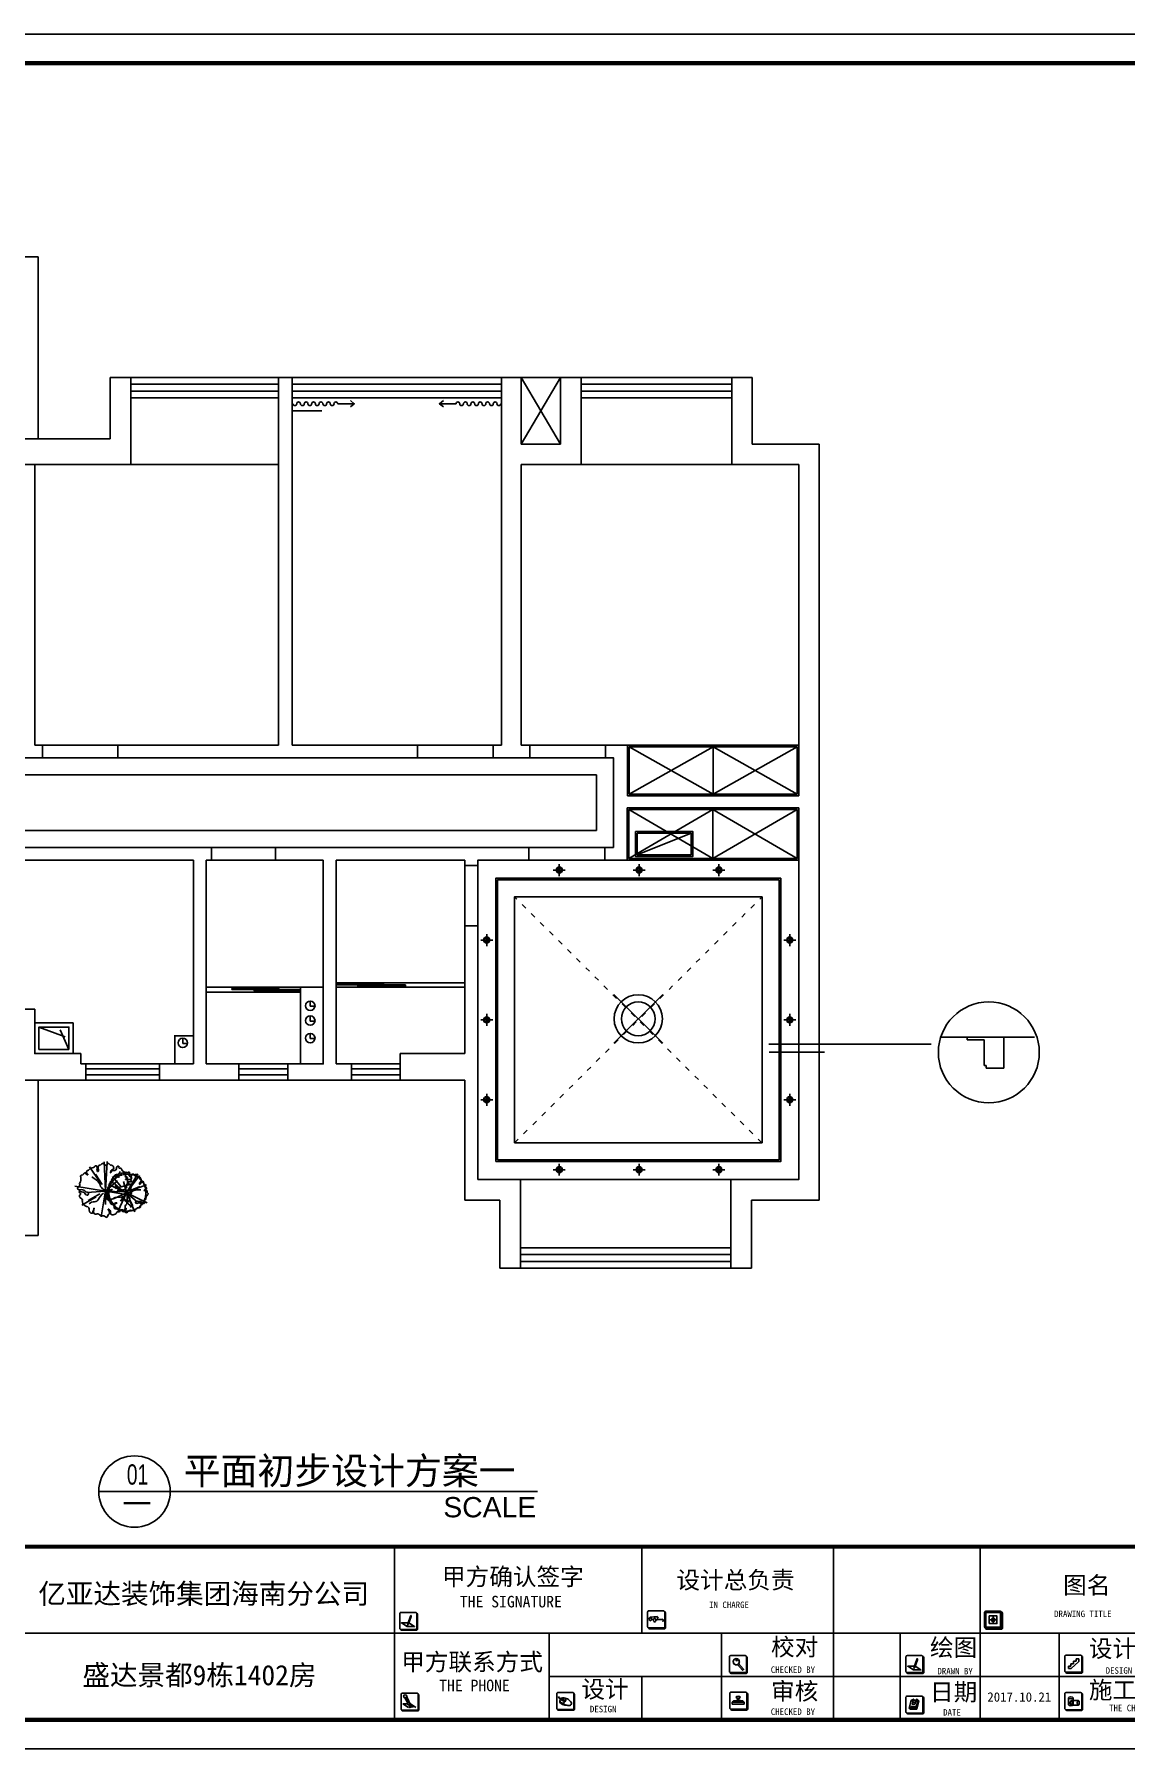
# Model space of a CAD drawing. Header units: millimetres. Extents: x -77055 to 331180, y -861586 to -491011.
# Drawn here: x 181304 to 194089, y -511094 to -491011 of the extents above; entities that cross this region are included whole.
import ezdxf
from ezdxf.enums import TextEntityAlignment as Align

# ---------------------------------------------------------------- set-up
doc = ezdxf.new("R2010")
doc.units = ezdxf.units.MM
doc.linetypes.add('ACAD_ISO03W100', pattern=[30, 12, -18])
doc.linetypes.add('M-HIDDEN', pattern=[1.875, 1.25, -0.625])
for name, color, linetype in [('0-01图框模板说明', 2, 'Continuous'), ('0-02图框细线', 136, 'Continuous'), ('0-170活动家具', 8, 'Continuous'), ('250', 250, 'Continuous'), ('6', 1, 'Continuous'), ('IEM-18Norm', 30, 'Continuous'), ('IFF-PLANTS', 86, 'Continuous'), ('LIGHT', 2, 'Continuous'), ('天花', 2, 'Continuous')]:
    doc.layers.add(name, color=color, linetype=linetype)
doc.styles.add('ar', font='arial.ttf')
doc.styles.get("Standard").update_dxf_attribs({"font": 'simhei.ttf'})
doc.styles.add('黑体', font='simhei.ttf')

# ---------------------------------------------------------------- blocks, each defined once
blk = doc.blocks.new('TREE')
at = {"color": 0, "linetype": 'ByBlock'}
for p, q in [((0, 0), (-426, 453)), ((-14, 124), (-37, 392)), ((-28, 553), (-9, 216)), ((-2, -2), (384, 367)), ((0, 0), (-500, -310)), ((0, 0), (-473, -365)), ((1, -2), (-184, 326)), ((0, 0), (-35, -318)), ((0, 0), (227, 147)), ((0, 0), (381, 26)), ((0, 0), (325, -339)), ((0, 0), (223, -298)), ((-580, -11), (-189, -11)), ((-146, -21), (-393, -29)), ((189, -548), (66, -191))]:
    blk.add_line(p, q, dxfattribs=at)
for points in [[(-533, 172, 0.048549), (-538, 162, 0.190472), (-538, 152, -0.10101), (-534, 136, 0.307962), (-529, 126, 0.265853), (-522, 125, -0.124573), (-499, 128, -0.175417), (-471, 113, -0.55537), (-474, 103, -0.151111), (-493, 103, 0.037801), (-513, 108, 0.126958), (-522, 108, 0.229316), (-545, 84, 0.16988), (-545, 59, -0.10766), (-541, 26, 0.160613), (-535, -45, -0.11842), (-527, -95, -0.101826), (-531, -107, 0.641425), (-505, -139, 0.023709), (-443, -97, -0.264906), (-413, -93, -0.527356), (-410, -108, -0.115062), (-453, -136, 0.153737), (-493, -166, 0.227692), (-497, -195, -0.107046), (-494, -249, 0.304489), (-478, -282, 0.118537), (-445, -292, -0.24455), (-417, -310, -0.401226), (-423, -336, 0.516312), (-423, -369, 0.207858), (-395, -376, -0.205707), (-373, -381, 0.042292), (-366, -398, 0.27872), (-293, -406, 0.371124), (-277, -369, -0.162146), (-276, -332, -0.092503), (-254, -296, -0.92822), (-245, -302, 0.045097), (-264, -338, 0.271844), (-261, -356, -0.045638), (-237, -394, -0.351087), (-245, -437, 0.267635), (-276, -481, 0.456302), (-255, -503, 0.224849), (-239, -495, -0.702819), (-221, -501, 0.36667), (-167, -517, -0.306593), (-116, -526, 0.365707), (-41, -531, 0.229267), (-32, -515, -0.531538), (-16, -505, 0.038694), (27, -520, 0.546027), (39, -510, 0.008428), (32, -472, -1.045168), (37, -471, 0.024954), (85, -536, 0.277631), (132, -553, 0.618575), (136, -539, 0.07332), (112, -501, -0.264636), (108, -484, -0.283668), (151, -475, 0.151544), (216, -478, 0.263252), (240, -456, -0.276965), (266, -432, -0.00619), (307, -424, 0.292035), (342, -392, 0.386467), (334, -377, -0.479561), (328, -327, -0.347201), (364, -322, 0.24097), (407, -324, 0.319278), (424, -297, -0.256097), (439, -262, 0.599235), (437, -247, 0.047891), (392, -236, -0.010419), (332, -226, -1.343777), (334, -221, -0.207946), (408, -227, 0.33552), (447, -221, 0.15502), (468, -176, -0.317336), (499, -144, 0.33213), (532, -107, 0.295355), (520, -83, -0.3785), (502, -32, 0.22719), (500, 14, 0.002774), (486, 38, -0.340727), (489, 58, 0.192143), (500, 81, 0.191783), (474, 155, 0.399061), (419, 160, -0.281864), (340, 151, -0.778653), (341, 160, 0.05714), (390, 169, 0.298226), (428, 213, -0.213147), (451, 252, 0.598277), (448, 281, 0.136008), (413, 299, -0.239617), (383, 322, 0.225446), (329, 367, -0.274678), (282, 414, 0.625959), (207, 429, -0.077436), (161, 385, -1.722769), (161, 389, 0.182225), (191, 427, -0.220662), (213, 451, 0.440558), (221, 473, 0.255848), (180, 500, 0.203833), (140, 487, -0.381368), (42, 488, 0.289099), (-77, 508, 0.098536), (-107, 488, -0.37499), (-148, 485, 0.295657), (-212, 490, 0.325049), (-226, 463, -0.444778), (-241, 442, -0.072527), (-280, 445, 0.724317), (-286, 435, 0.036145), (-225, 376, 0.245611), (-185, 367, -0.314344), (-138, 351, -0.471362), (-150, 307, -0.328571), (-187, 315, 0.165469), (-233, 341, -0.289587), (-308, 411, 0.485494), (-358, 433, 0.37279), (-379, 377, -0.569082), (-398, 355, 0.406999), (-425, 335, -0.196889), (-455, 288, -0.049165), (-529, 245, 0.519447), (-535, 215, -0.377457), (-533, 172, 3.957934)], [(15, 56, -0.10196), (60, 209, 0.275224), (55, 302, -0.168848), (27, 414, -2.224984)], [(-390, 62, -0.036231), (-288, 26, 0.185457), (-162, 20, -0.211068), (-43, 9, 0.149215), (0, 0, -8.760448)], [(487, -11, 0.172133), (370, 10, -0.196086), (205, 48, 0.316741), (120, 48, -11.613477)], [(-159, -464, 0.391732), (-139, -392, -0.180788), (-149, -315, -0.13994), (-84, -199, 0.260432), (-59, -111, -0.869243)], [(295, -451, 0.133517), (268, -402, 0.059364), (224, -366, -0.223064), (177, -290, 0.236418), (120, -204, -0.461399)]]:
    blk.add_lwpolyline(points, format="xyb", dxfattribs=at)
blk = doc.blocks.new('A$C5DE12AFD')
at = {"layer": '6', "color": 5}
for points in [[(523, 37), (717, 37), (671, 74)], [(523, 37), (717, 37), (671, 0)]]:
    blk.add_lwpolyline(points, dxfattribs=at)
for centre, start, end in [((22, 37), 180, 0), ((65, 37), 0, 180), ((109, 37), 180, 0), ((153, 37), 0, 180), ((196, 37), 180, 0), ((240, 37), 0, 180), ((283, 37), 180, 0), ((327, 37), 0, 180), ((371, 37), 180, 0), ((414, 37), 0, 180), ((458, 37), 180, 0), ((501, 37), 0, 180)]:
    blk.add_arc(centre, 21.8, start, end, dxfattribs=at)
blk = doc.blocks.new('A$C277C16EF')
at = {"layer": '0-01图框模板说明'}
for points in [[(-12145, 1411, -0.414214), (-12158, 1397), (-12331, 1397, -0.071272), (-12335, 1398, 0.348143), (-12322, 1388), (-12149, 1388, 0.414214), (-12135, 1401), (-12135, 1574, 0.333108), (-12145, 1587, -0.057743), (-12145, 1584)], [(-9240, 1428, -0.414214), (-9254, 1415), (-9427, 1415, -0.071272), (-9430, 1416, 0.348143), (-9417, 1405), (-9245, 1405, 0.414214), (-9231, 1419), (-9231, 1592, 0.333108), (-9241, 1605, -0.057743), (-9240, 1601)], [(-5292, 1424, -0.414214), (-5306, 1411), (-5479, 1411, -0.071272), (-5482, 1411, 0.348143), (-5470, 1401), (-5297, 1401, 0.414214), (-5283, 1414), (-5283, 1587, 0.333108), (-5293, 1600, -0.057743), (-5292, 1597)], [(-8283, 904, -0.414214), (-8296, 891), (-8469, 891, -0.071272), (-8473, 891, 0.348143), (-8460, 881), (-8287, 881, 0.414214), (-8273, 894), (-8273, 1067, 0.333108), (-8283, 1080, -0.057743), (-8283, 1077)], [(-6214, 904, -0.414214), (-6227, 891), (-6400, 891, -0.071272), (-6404, 891, 0.348143), (-6391, 881), (-6218, 881, 0.414214), (-6205, 894), (-6205, 1067, 0.333108), (-6214, 1080, -0.057743), (-6214, 1077)], [(-4353, 909, -0.414214), (-4366, 895), (-4539, 895, -0.071272), (-4543, 896, 0.348143), (-4530, 885), (-4357, 885, 0.414214), (-4344, 899), (-4344, 1072, 0.333108), (-4353, 1085, -0.057743), (-4353, 1081)], [(-12128, 465, -0.414214), (-12141, 451), (-12314, 451, -0.071272), (-12318, 452, 0.348143), (-12305, 442), (-12132, 442, 0.414214), (-12119, 455), (-12119, 628, 0.333108), (-12129, 641, -0.057743), (-12128, 638)], [(-10305, 473, -0.414214), (-10318, 460), (-10491, 460, -0.071272), (-10495, 460, 0.348143), (-10482, 450), (-10309, 450, 0.414214), (-10296, 463), (-10296, 636, 0.333108), (-10305, 649, -0.057743), (-10305, 646)], [(-8276, 476, -0.414214), (-8289, 462), (-8462, 462, -0.071272), (-8466, 463, 0.348143), (-8453, 453), (-8280, 453, 0.414214), (-8267, 466), (-8267, 639, 0.333108), (-8276, 652, -0.057743), (-8276, 649)], [(-6214, 431, -0.414214), (-6227, 418), (-6400, 418, -0.071272), (-6404, 418, 0.348143), (-6391, 408), (-6218, 408, 0.414214), (-6205, 421), (-6205, 594, 0.333108), (-6214, 607, -0.057743), (-6214, 604)], [(-4353, 471, -0.414214), (-4366, 457), (-4539, 457, -0.071272), (-4543, 458, 0.348143), (-4530, 448), (-4357, 448, 0.414214), (-4344, 461), (-4344, 634, 0.333108), (-4353, 647, -0.057743), (-4353, 644)]]:
    blk.add_hatch(color=8, dxfattribs=at).paths.add_polyline_path(points)
h = blk.add_hatch(color=8, dxfattribs=at)
h.paths.add_polyline_path([(-5392, 1527), (-5409, 1527), (-5409, 1511), (-5392, 1511)])
h.paths.add_polyline_path([(-5392, 1511), (-5375, 1511), (-5375, 1527), (-5392, 1527)])
h.paths.add_polyline_path([(-5392, 1511), (-5392, 1495), (-5375, 1495), (-5375, 1511)])
h.paths.add_polyline_path([(-5392, 1511), (-5409, 1511), (-5409, 1495), (-5392, 1495)])
at = {"layer": '0-01图框模板说明', "color": 8}
for p, q in [((-12251, 1448), (-12253, 1444)), ((-12252, 1448), (-12253, 1446)), ((-12253, 1446), (-12253, 1444)), ((-12252, 1445), (-12253, 1444)), ((-12251, 1447), (-12252, 1445)), ((-9408, 1541), (-9327, 1547)), ((-9396, 1540), (-9326, 1546)), ((-9345, 1510), (-9264, 1516)), ((-9333, 1509), (-9264, 1515)), ((-5437, 1511), (-5348, 1511)), ((-5392, 1555), (-5392, 1466)), ((-4390, 1020), (-4480, 940)), ((-4451, 1025), (-4451, 996)), ((-4451, 1025), (-4421, 1025)), ((-4421, 1051), (-4390, 1051)), ((-4421, 1051), (-4421, 1025)), ((-4390, 1051), (-4390, 1020)), ((-8385, 988), (-8328, 922)), ((-8374, 997), (-8317, 932)), ((-6322, 942), (-6322, 939)), ((-6321, 941), (-6322, 938)), ((-6321, 939), (-6322, 938)), ((-6322, 939), (-6322, 938)), ((-6320, 941), (-6321, 939)), ((-4511, 968), (-4511, 940)), ((-4511, 968), (-4481, 968)), ((-4511, 940), (-4480, 940)), ((-4481, 996), (-4451, 996)), ((-4481, 996), (-4481, 968)), ((-12241, 484), (-12306, 527)), ((-12306, 527), (-12253, 527)), ((-12224, 527), (-12219, 527)), ((-12219, 527), (-12153, 484)), ((-10471, 551), (-10471, 551)), ((-10462, 577), (-10429, 561)), ((-10456, 543), (-10415, 520)), ((-10421, 576), (-10454, 588)), ((-10449, 575), (-10449, 575)), ((-10449, 575), (-10425, 562)), ((-10420, 571), (-10445, 582)), ((-10379, 585), (-10421, 597)), ((-10411, 561), (-10404, 557)), ((-8449, 546), (-8428, 560)), ((-8426, 561), (-8406, 561)), ((-8383, 572), (-8383, 576)), ((-8376, 572), (-8376, 576)), ((-8350, 561), (-8328, 561)), ((-8308, 546), (-8326, 560)), ((-6374, 473), (-6362, 462)), ((-6294, 470), (-6371, 470)), ((-6291, 467), (-6368, 467)), ((-6288, 465), (-6365, 465)), ((-6285, 462), (-6362, 462)), ((-6272, 566), (-6294, 470)), ((-6269, 563), (-6291, 467)), ((-6266, 561), (-6288, 465)), ((-6263, 559), (-6285, 462)), ((-6275, 569), (-6263, 559)), ((-4510, 597), (-4510, 515)), ((-4395, 564), (-4477, 564)), ((-4395, 510), (-4477, 510)), ((-4456, 597), (-4456, 515))]:
    blk.add_line(p, q, dxfattribs=at)
at = {"layer": '0-01图框模板说明', "color": 2, "const_width": 49}
blk.add_lwpolyline([(-338, 19745), (-338, 338), (-28062, 338), (-28062, 19745)], close=True, dxfattribs=at)
blk.add_lwpolyline([(-338, 2367), (-28066, 2367)], dxfattribs=at)
at = {"layer": '0-01图框模板说明', "color": 8}
for points in [[(-9427, 1415), (-9254, 1415, 0.414214), (-9240, 1428), (-9240, 1601, 0.414214), (-9254, 1615), (-9427, 1615, 0.414214), (-9440, 1601), (-9440, 1428, 0.414214)], [(-5479, 1411), (-5306, 1411, 0.414214), (-5292, 1424), (-5292, 1597, 0.414214), (-5306, 1610), (-5479, 1610, 0.414214), (-5492, 1597), (-5492, 1424, 0.414214)], [(-12331, 1397), (-12158, 1397, 0.414214), (-12145, 1411), (-12145, 1584, 0.414214), (-12158, 1597), (-12331, 1597, 0.414214), (-12344, 1584), (-12344, 1411, 0.414214)], [(-12208, 1555), (-12215, 1557), (-12215, 1559, -0.451962), (-12211, 1560), (-12210, 1560, -0.418435), (-12208, 1556)], [(-8469, 891), (-8296, 891, 0.414214), (-8283, 904), (-8283, 1077, 0.414214), (-8296, 1090), (-8469, 1090, 0.414214), (-8482, 1077), (-8482, 904, 0.414214)], [(-6400, 891), (-6227, 891, 0.414214), (-6214, 904), (-6214, 1077, 0.414214), (-6227, 1090), (-6400, 1090, 0.414214), (-6413, 1077), (-6413, 904, 0.414214)], [(-6277, 1048), (-6285, 1051), (-6284, 1052, -0.451962), (-6280, 1054), (-6279, 1053, -0.418435), (-6277, 1049)], [(-4539, 895), (-4366, 895, 0.414214), (-4353, 909), (-4353, 1081, 0.414214), (-4366, 1095), (-4539, 1095, 0.414214), (-4552, 1081), (-4552, 909, 0.414214)], [(-12314, 451), (-12141, 451, 0.414214), (-12128, 465), (-12128, 638, 0.414214), (-12141, 651), (-12314, 651, 0.414214), (-12328, 638), (-12328, 465, 0.414214)], [(-10491, 460), (-10318, 460, 0.414214), (-10305, 473), (-10305, 646, 0.414214), (-10318, 659), (-10491, 659, 0.414214), (-10504, 646), (-10504, 473, 0.414214)], [(-8462, 462), (-8289, 462, 0.414214), (-8276, 476), (-8276, 649, 0.414214), (-8289, 662), (-8462, 662, 0.414214), (-8476, 649), (-8476, 476, 0.414214)], [(-6400, 418), (-6227, 418, 0.414214), (-6214, 431), (-6214, 604, 0.414214), (-6227, 617), (-6400, 617, 0.414214), (-6413, 604), (-6413, 431, 0.414214)], [(-4539, 457), (-4366, 457, 0.414214), (-4353, 471), (-4353, 644, 0.414214), (-4366, 657), (-4539, 657, 0.414214), (-4552, 644), (-4552, 471, 0.414214)], [(-8446, 547), (-8311, 547, -0.414214), (-8307, 543), (-8307, 526, -0.414214), (-8311, 522), (-8446, 522, -0.414214), (-8450, 526), (-8450, 543, -0.414214)]]:
    blk.add_lwpolyline(points, format="xyb", close=True, dxfattribs=at)
for points in [[(-12335, 1398, 0.348143), (-12322, 1388), (-12149, 1388, 0.414214), (-12135, 1401), (-12135, 1574, 0.333108), (-12145, 1587)], [(-9430, 1416, 0.348143), (-9417, 1405), (-9245, 1405, 0.414214), (-9231, 1419), (-9231, 1592, 0.333108), (-9241, 1605)], [(-5482, 1411, 0.348143), (-5470, 1401), (-5297, 1401, 0.414214), (-5283, 1414), (-5283, 1587, 0.333108), (-5293, 1600)], [(-8473, 891, 0.348143), (-8460, 881), (-8287, 881, 0.414214), (-8273, 894), (-8273, 1067, 0.333108), (-8283, 1080)], [(-6404, 891, 0.348143), (-6391, 881), (-6218, 881, 0.414214), (-6205, 894), (-6205, 1067, 0.333108), (-6214, 1080)], [(-4543, 896, 0.348143), (-4530, 885), (-4357, 885, 0.414214), (-4344, 899), (-4344, 1072, 0.333108), (-4353, 1085)], [(-12318, 452, 0.348143), (-12305, 442), (-12132, 442, 0.414214), (-12119, 455), (-12119, 628, 0.333108), (-12129, 641)], [(-10495, 460, 0.348143), (-10482, 450), (-10309, 450, 0.414214), (-10296, 463), (-10296, 636, 0.333108), (-10305, 649)], [(-8466, 463, 0.348143), (-8453, 453), (-8280, 453, 0.414214), (-8267, 466), (-8267, 639, 0.333108), (-8276, 652)], [(-6404, 418, 0.348143), (-6391, 408), (-6218, 408, 0.414214), (-6205, 421), (-6205, 594, 0.333108), (-6214, 607)], [(-4543, 458, 0.348143), (-4530, 448), (-4357, 448, 0.414214), (-4344, 461), (-4344, 634, 0.333108), (-4353, 647)]]:
    blk.add_lwpolyline(points, format="xyb", dxfattribs=at)
for points in [[(-12238, 1473), (-12235, 1473), (-12170, 1430), (-12257, 1430), (-12323, 1473), (-12246, 1473)], [(-6307, 966), (-6304, 966), (-6239, 923), (-6327, 923), (-6392, 966), (-6316, 966)], [(-8369, 565), (-8356, 565), (-8347, 559), (-8409, 559), (-8399, 565), (-8390, 565)], [(-6334, 569), (-6275, 569), (-6297, 473), (-6374, 473), (-6351, 569), (-6338, 569)]]:
    blk.add_lwpolyline(points, dxfattribs=at)
for points in [[(-12251, 1447), (-12252, 1448), (-12249, 1464), (-12242, 1462)], [(-12211, 1548), (-12218, 1551), (-12249, 1464), (-12242, 1462)], [(-12208, 1555), (-12216, 1558), (-12218, 1551), (-12210, 1548)], [(-5478, 1425), (-5306, 1425), (-5306, 1597), (-5478, 1597)], [(-5437, 1466), (-5348, 1466), (-5348, 1555), (-5437, 1555)], [(-5409, 1527), (-5375, 1527), (-5375, 1495), (-5409, 1495)], [(-6280, 1042), (-6287, 1044), (-6319, 958), (-6311, 955)], [(-6277, 1048), (-6285, 1051), (-6287, 1044), (-6280, 1042)], [(-6320, 941), (-6322, 942), (-6319, 958), (-6311, 955)], [(-8409, 559), (-8347, 559), (-8347, 551), (-8409, 551)], [(-6355, 495), (-6347, 495), (-6349, 489), (-6356, 489)], [(-6334, 545), (-6302, 545), (-6310, 520), (-6341, 520)], [(-6340, 495), (-6332, 495), (-6334, 489), (-6341, 489)], [(-6325, 495), (-6318, 495), (-6319, 489), (-6327, 489)], [(-6311, 495), (-6303, 495), (-6305, 489), (-6312, 489)]]:
    blk.add_lwpolyline(points, close=True, dxfattribs=at)
for centre, radius in [((-8402, 1020), 36), ((-12280, 614), 17.7), ((-12268, 579), 2.53), ((-12263, 570), 2.53), ((-12262, 582), 2.53), ((-12259, 560), 2.53), ((-12258, 573), 2.53), ((-12256, 586), 2.53), ((-12253, 563), 2.53), ((-12254, 548), 2.53), ((-12252, 576), 2.53), ((-12239, 527), 14.3), ((-12247, 566), 2.53), ((-12248, 551), 2.53), ((-12242, 555), 2.53), ((-6295, 558), 2.7)]:
    blk.add_circle(centre, radius, dxfattribs=at)
for centre, radius, start, end in [((-9389, 1516), 24.9, 105.757, 120.9015), ((-9388, 1491), 21.7, 39.9377, 115.0821), ((-9396, 1540), 0.332, 94.538, 105.757), ((-9381, 1528), 16.1, 194.4811, 315.0527), ((-9326, 1485), 24.9, 105.757, 138.6812), ((-9333, 1509), 0.332, 94.538, 105.757), ((-9332, 1534), 14.1, 298.7114, 70.1269), ((-9332, 1534), 13.4, 300.3285, 62.5398), ((-9326, 1545), 0.332, 62.5398, 94.538), ((-9325, 1522), 0.341, 133.8328, 294.2798), ((-9269, 1503), 14.1, 298.7114, 70.1269), ((-9264, 1515), 0.332, 62.5398, 94.538), ((-9270, 1503), 13.4, 300.3285, 62.5398), ((-9263, 1491), 0.341, 133.8328, 294.2798), ((-8401, 1017), 36, 191.5054, 300.5031), ((-8404, 1020), 18, 22.4479, 114.9174), ((-8408, 1029), 8.45, 340.0341, 111.5177), ((-8401, 1017), 36, 323.7918, 16.5929), ((-8324, 929), 7.87, 246.2917, 21.6824), ((-12394, 500), 144, 10.8653, 46.0134), ((-11892, 729), 386, 196.3548, 210.1283), ((-10446, 561), 21.3, 158.1829, 240.9002), ((-10421, 555), 46.4, 172.2315, 207.5085), ((-10376, 526), 99.8, 139.3249, 154.2833), ((-10374, 651), 146, 233.0714, 279.6677), ((-10430, 563), 35, 74.0812, 127.264), ((-10447, 579), 3.62, 54.1755, 246.924), ((-10445, 579), 46.7, 277.384, 14.5417), ((-10419, 579), 21, 239.1443, 279.6549), ((-10424, 568), 5.39, 255.5948, 46.2056), ((-10431, 557), 21, 22.1455, 62.6561), ((-10416, 563), 5.32, 279.6549, 22.1455), ((-10357, 637), 131, 243.4996, 273.0164), ((-10448, 474), 131, 28.784, 58.3007), ((-10359, 532), 27.1, 290.3762, 11.4241), ((-8426, 557), 3.88, 90, 119.8772), ((-8379, 671), 77.3, 259.2449, 280.7551), ((-8411, 572), 28.6, 7.6088, 51.9955), ((-8395, 577), 13.3, 284.907, 336.821), ((-8379, 584), 23.4, 237.0341, 302.9659), ((-8347, 572), 28.6, 128.0045, 172.3912), ((-8373, 572), 2.72, 180, 209.5766), ((-8363, 578), 14.2, 209.5766, 255.9056), ((-8328, 557), 3.88, 58.6434, 90), ((-6337, 558), 2.7, 133.5405, 58.5094), ((-6319, 562), 20.4, 120.0838, 193.4607), ((-6337, 559), 2.06, 218.3923, 328.4538), ((-6319, 562), 16.9, 118.9884, 196.0214), ((-6336, 557), 2.7, 72.6047, 87.6936), ((-6326, 570), 9.85, 350.5454, 105.731), ((-6327, 569), 7.74, 355.4404, 89.6822), ((-6277, 562), 20.4, 127.1675, 193.4607), ((-6294, 557), 2.7, 72.6047, 215.7707), ((-6295, 559), 2.06, 218.3923, 328.4538), ((-6278, 562), 16.3, 120.88, 197.6449), ((-6286, 573), 6.91, 75.6414, 126.1244), ((-6286, 571), 5.41, 333.2308, 96.566), ((-6286, 571), 8.4, 340.7006, 72.9302)]:
    blk.add_arc(centre, radius, start, end, dxfattribs=at)
for centre, major_axis, ratio in [((-9409, 1520), (0, 20.6), 0.646017), ((-9408, 1520), (0, 20.6), 0.646017), ((-9358, 1505), (0, 20.6), 0.646017), ((-9357, 1505), (0, 20.6), 0.646017), ((-4483, 597), (-27.1, 0), 0.454196), ((-4483, 515), (-27.1, 0), 0.454196), ((-4477, 537), (0, 27.1), 0.454196), ((-4395, 537), (0, 27.1), 0.454196)]:
    blk.add_ellipse(centre, major_axis=major_axis, ratio=ratio, dxfattribs=at)
blk.add_ellipse((-8379, 604), major_axis=(25.4, 0), ratio=0.460933, start_param=-0.967391, end_param=4.108984, dxfattribs=at)
for points in [[(-10458, 585), (-10473, 587), (-10480, 594), (-10483, 611)], [(-10456, 587), (-10473, 588), (-10478, 600), (-10482, 612)]]:
    blk.add_open_spline(points, degree=3, dxfattribs=at)
blk.add_spline([(-12239, 513), (-12210, 500), (-12209, 510), (-12222, 507), (-12230, 484), (-12195, 490), (-12189, 484)], degree=3, dxfattribs=at)
at = {"layer": '0-02图框细线'}
for p, q in [((-12405, 338), (-12405, 2367)), ((-9507, 1352), (-9507, 2367)), ((-7264, 1352), (-7264, 2367)), ((-5546, 338), (-5546, 2367)), ((-21553, 1352), (-338, 1352)), ((-10594, 338), (-10594, 1352)), ((-8574, 338), (-8574, 1352)), ((-7264, 338), (-7264, 1352)), ((-6480, 338), (-6480, 1352)), ((-4619, 338), (-4619, 1352)), ((-338, 845), (-10594, 845)), ((-9507, 338), (-9507, 845))]:
    blk.add_line(p, q, dxfattribs=at)
blk.add_lwpolyline([(0, 20083), (0, 0), (-28400, 0), (-28400, 20083)], close=True, dxfattribs=at)
at = {"layer": '0-02图框细线', "attachment_point": 4}
for s, insert, char_height in [('{\\fSimSun|b0|i0|c134|p2;甲方确认签字}', (-11848, 2004), 202.86), ('{\\fSimSun|b0|i0|c134|p2;设计总负责}', (-9102, 1965), 202.86), ('{\\fSimSun|b0|i0|c134|p2;图名}', (-4572, 1904), 202.86), ('{\\fSimSun|b0|i0|c134|p2;THE SIGNATURE}', (-11640, 1722), 135.24), ('{\\fSimSun|b0|i0|c134|p2;IN CHARGE}', (-8719, 1685), 76.2), ('{\\fSimSun|b0|i0|c134|p2;DRAWING TITLE}', (-4678, 1579), 76.2), ('{\\fSimSun|b0|i0|c134|p2;校对}', (-7994, 1181), 202.86), ('{\\fSimSun|b0|i0|c134|p2;绘图}', (-6132, 1175), 202.86), ('{\\fSimSun|b0|i0|c134|p2;设计阶段}', (-4271, 1162), 202.86), ('{\\fSimSun|b0|i0|c134|p2;甲方联系方式}', (-12326, 1005), 202.86), ('{\\fSimSun|b0|i0|c134|p2;THE PHONE}', (-11882, 740), 135.24), ('{\\fSimSun|b0|i0|c134|p2;设计}', (-10215, 686), 202.86), ('{\\fSimSun|b0|i0|c134|p2;CHECKED BY}', (-7997, 925), 76.2), ('{\\fSimSun|b0|i0|c134|p2;审核}', (-7994, 663), 202.86), ('{\\fSimSun|b0|i0|c134|p2;DRAWN BY}', (-6045, 909), 76.2), ('{\\fSimSun|b0|i0|c134|p2;施工负责}', (-4271, 677), 202.86), ('{\\fSimSun|b0|i0|c134|p2;DESIGN PHASE}', (-4074, 915), 76.2), ('{\\fSimSun|b0|i0|c134|p2;日期}', (-6132, 653), 202.86), ('2017.10.21', (-5460, 605), 110), ('{\\fSimSun|b0|i0|c134|p2;DESIGN}', (-10116, 464), 76.2), ('{\\fSimSun|b0|i0|c134|p2;CHECKED BY}', (-7997, 433), 76.2), ('{\\fSimSun|b0|i0|c134|p2;DATE}', (-5978, 426), 76.2), ('{\\fSimSun|b0|i0|c134|p2;THE CHARGE}', (-4034, 476), 76.2)]:
    blk.add_mtext(s, dxfattribs=dict(at, insert=insert, char_height=char_height))
at = {"layer": '0-02图框细线', "char_height": 236.67, "attachment_point": 5, "style": '黑体'}
for s, insert in [('亿亚达装饰集团海南分公司', (-14640, 1802)), ('{\\fSimSun|b0|i0|c134|p2;盛达景都9栋1402房}', (-14690, 849))]:
    blk.add_mtext(s, dxfattribs=dict(at, insert=insert))
blk = doc.blocks.new('adsdw33434')
at = {"layer": '天花', "color": 1}
for p, q in [((-382, 382), (382, -382)), ((382, 382), (-382, -382))]:
    blk.add_line(p, q, dxfattribs=at)
for radius in [377, 264]:
    blk.add_circle((0, 0), radius, dxfattribs=at)
blk = doc.blocks.new('KHBB')
at = {"color": 1}
blk.add_circle((132665, -152294), 35, dxfattribs=at)
at = {"layer": 'LIGHT', "color": 1, "linetype": 'Continuous'}
for p, q in [((132765, -152294), (132565, -152294)), ((132665, -152194), (132665, -152394))]:
    blk.add_line(p, q, dxfattribs=at)
at = {"layer": 'LIGHT', "linetype": 'Continuous'}
blk.add_circle((132665, -152294), 50, dxfattribs=at)

msp = doc.modelspace()

# ---------------------------------------------------------------- linework, layer by layer
at = {"color": 2}
msp.add_line((182059.4, -508081.7), (182895.8, -508081.7), dxfattribs=at)
msp.add_line((182895.8, -508081.7), (187197.3, -508081.7))
at = {"color": 150}
msp.add_circle((182477.6, -508081.7), 418.2, dxfattribs=at)
at = {"layer": '0-170活动家具', "color": 8, "linetype": 'ACAD_ISO03W100', "ltscale": 5}
for p, q in [((186930.1, -503996.6), (189828.8, -501116.6)), ((189827.6, -503996.6), (186930.1, -501116.6))]:
    msp.add_line(p, q, dxfattribs=at)
at = {"layer": '250', "color": 2}
for p, q in [((176228.8, -493616.6), (181348.8, -493616.6)), ((181348.8, -495751.6), (181348.8, -493616.6)), ((184163.8, -495031.6), (182433.8, -495031.6)), ((186778.8, -495031.6), (184323.8, -495031.6)), ((189473.8, -495031.6), (187708.8, -495031.6)), ((184163.8, -495271.6), (182433.8, -495271.6)), ((186778.8, -495271.6), (184323.8, -495271.6)), ((184673.8, -495421.6), (184323.8, -495421.6)), ((189473.8, -495271.6), (187708.8, -495271.6)), ((188253.8, -499336.6), (190258.8, -499336.6)), ((188999.3, -500370.4), (188364.9, -500621.5)), ((188248.8, -500686.6), (190258.8, -500686.6)), ((190258.8, -500916.6), (190258.8, -500686.6)), ((189909.5, -502842.6), (191808.6, -502842.6)), ((191921.6, -502760.7), (193019.7, -502760.7)), ((192232.8, -502760.7), (192232.8, -502790.7)), ((192232.8, -502790.7), (192432.8, -502790.7)), ((192432.8, -502790.7), (192432.8, -503090.7)), ((192662.8, -502760.7), (192662.8, -503120.7)), ((182768.8, -503071.6), (181908.8, -503071.6)), ((184273.8, -503071.6), (183698.8, -503071.6)), ((185588.8, -503071.6), (185018.8, -503071.6)), ((181908.8, -503261.6), (182768.8, -503261.6)), ((183698.8, -503261.6), (184273.8, -503261.6)), ((185588.8, -503261.6), (185018.8, -503261.6)), ((192452.8, -503090.7), (192432.8, -503090.7)), ((192452.8, -503120.7), (192452.8, -503090.7)), ((192452.8, -503120.7), (192662.8, -503120.7)), ((189463.8, -505226.6), (186998.8, -505226.6)), ((189463.8, -505466.6), (186998.8, -505466.6))]:
    msp.add_line(p, q, dxfattribs=at)
at = {"layer": '250', "color": 7}
for p, q in [((182193.8, -495031.6), (182193.8, -495751.6)), ((182433.8, -495031.6), (182193.8, -495031.6)), ((182433.8, -495271.6), (182433.8, -495031.6)), ((184163.8, -495271.6), (184163.8, -495031.6)), ((184323.8, -495031.6), (184163.8, -495031.6)), ((184323.8, -495271.6), (184323.8, -495031.6)), ((186778.8, -495271.6), (186778.8, -495031.6)), ((186778.8, -495031.6), (187008.8, -495031.6)), ((187008.8, -495811.6), (187008.8, -495031.6)), ((187468.8, -495811.6), (187468.8, -495031.6)), ((187708.8, -495031.6), (187468.8, -495031.6)), ((187708.8, -495271.6), (187708.8, -495031.6)), ((189473.8, -495271.6), (189473.8, -495031.6)), ((189473.8, -495031.6), (189713.8, -495031.6)), ((189713.8, -495811.6), (189713.8, -495031.6)), ((182433.8, -495271.6), (182433.8, -496051.6)), ((184163.8, -496051.6), (184163.8, -495271.6)), ((184323.8, -496051.6), (184323.8, -495271.6)), ((186778.8, -499336.6), (186778.8, -495271.6)), ((187708.8, -496051.6), (187708.8, -495271.6)), ((189473.8, -496051.6), (189473.8, -495271.6)), ((181148.8, -495751.6), (182193.8, -495751.6)), ((187008.8, -495811.6), (187468.8, -495811.6)), ((190498.8, -495811.6), (189713.8, -495811.6)), ((190498.8, -504666.6), (190498.8, -495811.6)), ((176588.8, -496051.6), (182647.3, -496051.6)), ((181308.8, -499336.6), (181308.8, -496051.6)), ((182433.8, -496051.6), (181308.8, -496051.6)), ((184163.8, -499336.6), (184163.8, -496051.6)), ((184323.8, -499336.6), (184323.8, -496051.6)), ((187008.8, -499336.6), (187008.8, -496051.6)), ((187008.8, -496051.6), (187708.8, -496051.6)), ((190258.8, -496051.6), (189473.8, -496051.6)), ((190258.8, -499931.6), (190258.8, -496051.6)), ((181398.8, -499336.6), (181308.8, -499336.6)), ((181398.8, -499486.6), (181398.8, -499336.6)), ((182283.8, -499336.6), (184163.8, -499336.6)), ((182283.8, -499486.6), (182283.8, -499336.6)), ((185793.8, -499336.6), (184323.8, -499336.6)), ((185793.8, -499486.6), (185793.8, -499336.6)), ((186678.8, -499486.6), (186678.8, -499336.6)), ((186678.8, -499336.6), (186778.8, -499336.6)), ((187108.8, -499336.6), (187008.8, -499336.6)), ((187108.8, -499486.6), (187108.8, -499336.6)), ((187993.8, -499486.6), (187993.8, -499336.6)), ((187993.8, -499336.6), (188253.8, -499336.6)), ((188253.8, -499336.6), (188253.8, -499931.6)), ((180978.8, -499486.6), (181398.8, -499486.6)), ((182283.8, -499486.6), (185793.8, -499486.6)), ((186678.8, -499486.6), (187108.8, -499486.6)), ((188088.8, -499486.6), (187993.8, -499486.6)), ((188088.8, -500536.6), (188088.8, -499486.6)), ((188253.8, -499931.6), (190258.8, -499931.6)), ((188248.8, -500686.6), (188248.8, -500071.6)), ((188248.8, -500071.6), (190258.8, -500071.6)), ((190258.8, -500071.6), (190258.8, -504426.6)), ((180728.8, -500536.6), (183378.8, -500536.6)), ((183378.8, -500536.6), (183378.8, -500686.6)), ((184128.8, -500536.6), (184128.8, -500686.6)), ((184128.8, -500536.6), (187098.8, -500536.6)), ((187098.8, -500536.6), (187098.8, -500686.6)), ((187988.8, -500536.6), (187988.8, -500686.6)), ((187988.8, -500536.6), (188088.8, -500536.6)), ((183168.8, -500686.6), (180728.8, -500686.6)), ((183168.8, -503071.6), (183168.8, -500686.6)), ((183378.8, -500686.6), (183318.8, -500686.6)), ((183318.8, -500686.6), (183318.8, -503071.6)), ((184128.8, -500686.6), (184688.8, -500686.6)), ((184688.8, -502271.6), (184688.8, -500686.6)), ((186348.8, -500686.6), (184838.8, -500686.6)), ((184838.8, -500686.6), (184838.8, -503071.6)), ((186348.8, -500746.6), (186348.8, -500686.6)), ((186498.8, -500746.6), (186348.8, -500746.6)), ((187098.8, -500686.6), (186498.8, -500686.6)), ((186498.8, -500686.6), (186498.8, -500746.6)), ((187988.8, -500686.6), (188248.8, -500686.6)), ((186498.8, -501456.6), (186348.8, -501456.6)), ((186348.8, -501456.6), (186348.8, -502951.6)), ((186498.8, -501456.6), (186498.8, -504426.6)), ((184423.8, -503071.6), (184423.8, -502171.6)), ((184423.8, -502171.6), (184688.8, -502171.6)), ((180978.8, -502431.6), (181308.8, -502431.6)), ((181308.8, -502431.6), (181308.8, -502591.6)), ((181308.8, -502591.6), (181758.8, -502591.6)), ((181667.3, -502755.9), (181358.8, -502641.6)), ((181708.8, -502901.6), (181608.8, -502671.6)), ((181758.8, -502591.6), (181758.8, -502951.6)), ((181758.8, -502951.6), (181848.8, -502951.6)), ((181848.8, -502951.6), (181848.8, -503071.6)), ((181848.8, -503071.6), (181908.8, -503071.6)), ((181908.8, -503071.6), (181908.8, -503261.6)), ((182768.8, -503071.6), (182768.8, -503261.6)), ((182768.8, -503071.6), (183168.8, -503071.6)), ((183318.8, -503071.6), (183698.8, -503071.6)), ((183698.8, -503071.6), (183698.8, -503261.6)), ((184273.8, -503071.6), (184273.8, -503261.6)), ((184273.8, -503071.6), (184423.8, -503071.6)), ((184838.8, -503071.6), (185018.8, -503071.6)), ((185018.8, -503071.6), (185018.8, -503261.6)), ((185588.8, -503071.6), (185588.8, -502951.6)), ((185588.8, -502951.6), (186348.8, -502951.6)), ((185588.8, -503071.6), (185588.8, -503261.6)), ((181348.8, -503261.6), (181178.8, -503261.6)), ((181348.8, -503261.6), (181908.8, -503261.6)), ((182768.8, -503261.6), (183698.8, -503261.6)), ((184273.8, -503261.6), (185018.8, -503261.6)), ((185588.8, -503261.6), (186348.8, -503261.6)), ((186348.8, -503261.6), (186348.8, -504666.6)), ((186498.8, -504426.6), (186998.8, -504426.6)), ((186998.8, -504426.6), (186998.8, -505226.6)), ((189463.8, -504426.6), (189463.8, -505226.6)), ((190258.8, -504426.6), (189463.8, -504426.6)), ((186348.8, -504666.6), (186758.8, -504666.6)), ((186758.8, -504666.6), (186758.8, -505466.6)), ((189703.8, -504666.6), (189703.8, -505466.6)), ((190498.8, -504666.6), (189703.8, -504666.6)), ((186998.8, -505226.6), (186998.8, -505466.6)), ((189463.8, -505226.6), (189463.8, -505466.6)), ((186758.8, -505466.6), (186998.8, -505466.6)), ((189463.8, -505466.6), (189703.8, -505466.6))]:
    msp.add_line(p, q, dxfattribs=at)
at = {"layer": '250', "color": 251}
for p, q in [((187008.8, -495031.6), (187468.8, -495031.6)), ((187468.8, -495811.6), (187008.8, -495031.6)), ((187008.8, -495811.6), (187468.8, -495031.6)), ((184163.8, -496051.6), (182433.8, -496051.6)), ((187708.8, -496051.6), (189473.8, -496051.6)), ((189463.8, -504426.6), (186998.8, -504426.6))]:
    msp.add_line(p, q, dxfattribs=at)
at = {"layer": '250', "color": 1}
for p, q in [((184163.8, -495111.6), (182433.8, -495111.6)), ((184163.8, -495191.6), (182433.8, -495191.6)), ((186778.8, -495111.6), (184323.8, -495111.6)), ((186778.8, -495191.6), (184323.8, -495191.6)), ((189473.8, -495111.6), (187708.8, -495111.6)), ((189473.8, -495191.6), (187708.8, -495191.6)), ((182768.8, -503131.6), (181908.8, -503131.6)), ((181908.8, -503201.6), (182768.8, -503201.6)), ((184273.8, -503131.6), (183698.8, -503131.6)), ((183698.8, -503201.6), (184273.8, -503201.6)), ((185588.8, -503131.6), (185018.8, -503131.6)), ((185588.8, -503201.6), (185018.8, -503201.6)), ((189463.8, -505306.6), (186998.8, -505306.6)), ((189463.8, -505386.6), (186998.8, -505386.6))]:
    msp.add_line(p, q, dxfattribs=at)
at = {"layer": '250', "color": 8}
for p, q in [((183318.8, -502171.6), (184688.8, -502171.6)), ((183318.8, -502231.6), (184423.8, -502231.6)), ((186348.8, -502121.6), (184838.8, -502121.6)), ((186348.8, -502171.6), (184838.8, -502171.6)), ((184537.2, -502336.1), (184537.2, -502396)), ((184537.2, -502396), (184591.9, -502396)), ((184537.2, -502509.9), (184537.2, -502569.9)), ((184537.2, -502569.9), (184591.9, -502569.9)), ((183043.8, -502771.6), (183043.8, -502831.6)), ((183043.8, -502831.6), (183098.6, -502831.6)), ((184537.2, -502715.6), (184537.2, -502775.5)), ((184537.2, -502775.5), (184591.9, -502775.5)), ((181348.8, -503261.6), (181348.8, -505081.6)), ((178223.8, -505081.6), (181348.8, -505081.6))]:
    msp.add_line(p, q, dxfattribs=at)
at = {"layer": '250', "color": 2}
for points in [[(181308.8, -499336.6), (184163.8, -499336.6), (184163.8, -496051.6), (181308.8, -496051.6)], [(187008.8, -499336.6), (190258.8, -499336.6), (190258.8, -496051.6), (187008.8, -496051.6)], [(180728.8, -500536.6), (188088.8, -500536.6), (188088.8, -499486.6), (180728.8, -499486.6)], [(188364.9, -500370.4), (188999.3, -500370.4), (188999.3, -500621.5), (188364.9, -500621.5)], [(186348.8, -500746.6), (186498.8, -500746.6), (186498.8, -501456.6), (186348.8, -501456.6)], [(186498.8, -504426.6), (190258.8, -504426.6), (190258.8, -500686.6), (186498.8, -500686.6)], [(186728.8, -504196.6), (190028.8, -504196.6), (190028.8, -500916.6), (186728.8, -500916.6)]]:
    msp.add_lwpolyline(points, close=True, dxfattribs=at)
at = {"layer": '250', "color": 8}
for points in [[(181398.8, -499336.6), (182283.8, -499336.6), (182283.8, -499486.6), (181398.8, -499486.6)], [(185793.8, -499336.6), (186678.8, -499336.6), (186678.8, -499486.6), (185793.8, -499486.6)], [(187108.8, -499336.6), (187993.8, -499336.6), (187993.8, -499486.6), (187108.8, -499486.6)], [(180928.8, -500336.6), (187888.8, -500336.6), (187888.8, -499686.6), (180928.8, -499686.6)], [(190238.8, -500091.6), (188268.8, -500091.6), (188268.8, -500666.6), (190238.8, -500666.6)], [(183378.8, -500686.6), (184128.8, -500686.6), (184128.8, -500536.6), (183378.8, -500536.6)], [(187098.8, -500686.6), (187988.8, -500686.6), (187988.8, -500536.6), (187098.8, -500536.6)], [(186708.8, -504216.6), (190048.8, -504216.6), (190048.8, -500896.6), (186708.8, -500896.6)], [(186928.8, -503996.6), (189828.8, -503996.6), (189828.8, -501116.6), (186928.8, -501116.6)]]:
    msp.add_lwpolyline(points, close=True, dxfattribs=at)
at = {"layer": '250', "color": 1}
for points in [[(190238.8, -499356.6), (188273.8, -499356.6), (188273.8, -499911.6), (190238.8, -499911.6)], [(188344.9, -500350.4), (189019.3, -500350.4), (189019.3, -500641.5), (188344.9, -500641.5)]]:
    msp.add_lwpolyline(points, close=True, dxfattribs=at)
at = {"layer": '250', "color": 8}
for points in [[(190238.8, -499356.6), (189256.3, -499911.6), (189256.3, -499356.6), (188273.8, -499911.6)], [(190238.8, -499911.6), (189256.3, -499356.6), (189256.3, -499911.6), (188273.8, -499356.6)], [(190238.8, -500091.6), (189253.8, -500666.6), (189253.8, -500091.6), (188268.8, -500666.6)], [(190238.8, -500666.6), (189253.8, -500091.6), (189253.8, -500666.6), (188268.8, -500091.6)]]:
    msp.add_lwpolyline(points, dxfattribs=at)
at = {"layer": '250', "color": 4}
for points in [[(183619.6, -502200.8), (184169.6, -502200.8), (184169.6, -502190.8), (183619.6, -502190.8)], [(183873.8, -502210.8), (184423.8, -502210.8), (184423.8, -502200.8), (183873.8, -502200.8)], [(184838.8, -502147), (185393.8, -502147), (185393.8, -502127), (184838.8, -502127)], [(185095.4, -502167), (185650.4, -502167), (185650.4, -502147), (185095.4, -502147)]]:
    msp.add_lwpolyline(points, close=True, dxfattribs=at)
at = {"layer": '250', "color": 7}
msp.add_lwpolyline([(184423.8, -502171.6), (184423.8, -503071.6), (184688.8, -503071.6), (184688.8, -502171.6)], dxfattribs=at)
for points in [[(181758.8, -502951.6), (181758.8, -502591.6), (181308.8, -502591.6), (181308.8, -502951.6)], [(181708.8, -502901.6), (181708.8, -502641.6), (181358.8, -502641.6), (181358.8, -502901.6)]]:
    msp.add_lwpolyline(points, close=True, dxfattribs=at)
at = {"layer": '250', "color": 7, "const_width": 20}
msp.add_lwpolyline([(183168.8, -502742.8), (182949.1, -502742.8), (182949.1, -503071.6)], dxfattribs=at)
at = {"layer": '250', "color": 2, "const_width": 20}
msp.add_lwpolyline([(189909.5, -502935.1), (190563.1, -502935.1)], dxfattribs=at)
at = {"layer": '250', "color": 8}
for centre in [(184537.2, -502391.1), (184537.2, -502564.9), (183043.8, -502826.6), (184537.2, -502770.6)]:
    msp.add_circle(centre, 55, dxfattribs=at)
at = {"layer": '250', "color": 2}
msp.add_circle((192485.6, -502937.3), 591, dxfattribs=at)
at = {"layer": 'IEM-18Norm', "linetype": 'M-HIDDEN', "ltscale": 0.2}
msp.add_circle((182394.6, -504580), 216.6, dxfattribs=at)

# ---------------------------------------------------------------- block references
at = {"color": 0}
msp.add_blockref('A$C5DE12AFD', (184335.1, -495376.6), dxfattribs=at)
at = {"color": 0, "xscale": -1}
msp.add_blockref('A$C5DE12AFD', (186767.6, -495376.6), dxfattribs=at)
at = {"yscale": 0.6999999999534339, "zscale": 0.7, "rotation": 180}
for p, xscale in [((94588.2, -607407.6), -0.6999999999534339), ((95523.2, -607407.6), -0.6999999999534339), ((96458.2, -607407.6), -0.6999999999534339), ((279469.5, -608227.6), 0.6999999999534339), ((97288.2, -608227.6), -0.6999999999534339), ((279469.5, -609162.6), 0.6999999999534339), ((97288.2, -609162.6), -0.6999999999534339), ((279469.5, -610097.6), 0.6999999999534339), ((97288.2, -610097.6), -0.6999999999534339)]:
    msp.add_blockref('KHBB', p, dxfattribs=dict(at, xscale=xscale))
at = {"xscale": 0.6999999999534339, "yscale": 0.6999999999534339, "zscale": 0.7}
for p in [(94588.2, -397705.6), (95523.2, -397705.6), (96458.2, -397705.6)]:
    msp.add_blockref('KHBB', p, dxfattribs=at)
at = {"layer": '250', "color": 7}
msp.add_blockref('A$C277C16EF', (197928.3, -511094.1), dxfattribs=at)
at = {"layer": 'IFF-PLANTS'}
for p, xscale, yscale, zscale, rotation in [((182136.3, -504561.5), -0.5801032317017579, 0.5801032317103818, 0.580103231707317, 124.2149886186167), ((182383.5, -504583.5), 0.4350774237579839, 0.4350774238118902, 0.4350774237804879, 201.1796316261226)]:
    msp.add_blockref('TREE', p, dxfattribs=dict(at, xscale=xscale, yscale=yscale, zscale=zscale, rotation=rotation))
at = {"layer": '天花', "color": 3, "xscale": 0.75, "yscale": 0.75, "zscale": 0.75}
msp.add_blockref('adsdw33434', (188378.8, -502544), dxfattribs=at)

# ---------------------------------------------------------------- texts
at = {"color": 2, "style": 'ar'}
msp.add_text('SCALE  ', height=237.6, dxfattribs=at).set_placement((186095.3, -508383.7))
at = {"color": 2, "style": 'ar', "flags": 8}
msp.add_attdef('平面初步设计方案一', text='原始结构图', height=316.8, dxfattribs=at).set_placement((184998, -507831.7), align=Align.MIDDLE)
at = {"color": 2, "style": 'ar', "width": 0.680032}
msp.add_attdef('01', text='02', height=237.6, dxfattribs=at).set_placement((182387.9, -508000.7), (182639, -508000.7), align=Align.FIT)
at = {"color": 2, "style": 'ar', "width": 3.8549, "flags": 8}
msp.add_attdef('-', text='-', height=237.6, dxfattribs=at).set_placement((182295.2, -508308.6), (182721.3, -508308.6), align=Align.FIT)

doc.saveas('drawing.dxf')
